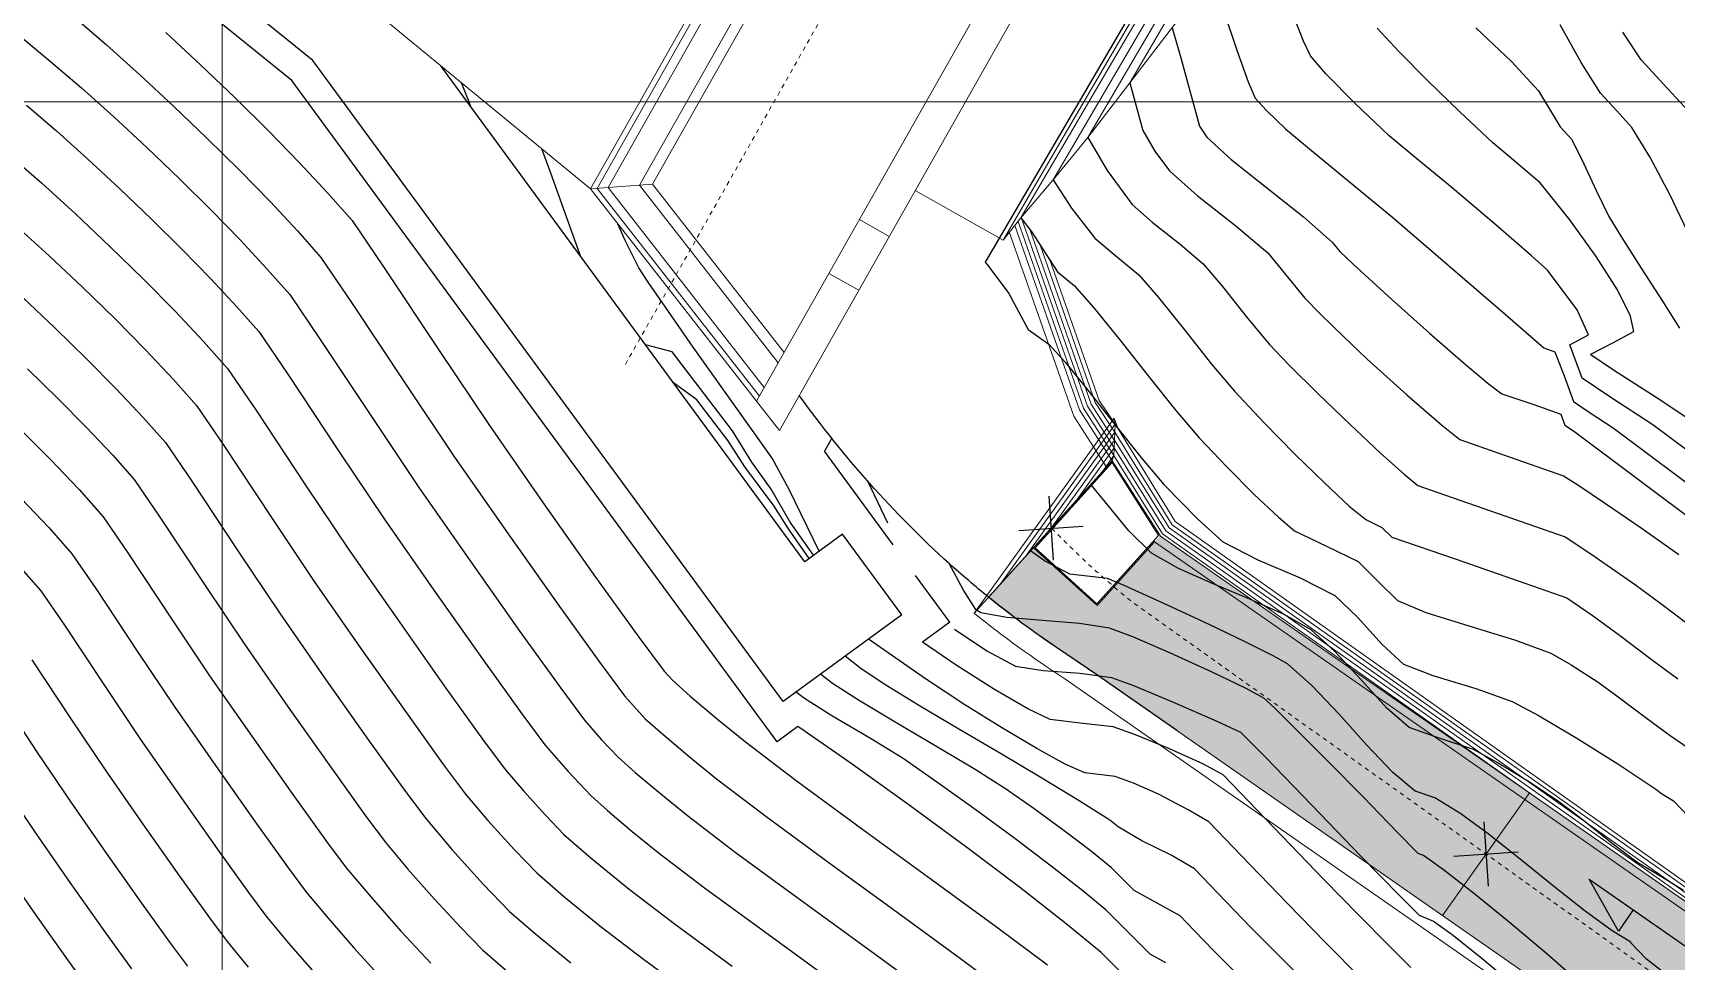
# Model space of a CAD drawing. Extents: x 62344 to 62624, y 108620 to 109406.
# Drawn here: x 62539.09 to 62577.35, y 108679.98 to 108701.61 of the extents above; entities that cross this region are included whole.
import ezdxf
from ezdxf.enums import TextEntityAlignment as Align

# ---------------------------------------------------------------- set-up
doc = ezdxf.new("R2010")
doc.units = 0
doc.header["$LTSCALE"] = 0.039369
doc.header["$MEASUREMENT"] = 0
doc.linetypes.add('NASCOSTA', pattern=[9.525, 6.35, -3.175])
doc.linetypes.add('TRATTOPUNTO2', pattern=[0.5, 0.25, -0.125, 0, -0.125])
for name, color, linetype in [('coordinate', 2, 'Continuous'), ('curve livello 1m', 2, 'Continuous'), ('curve livello 5m', 7, 'Continuous'), ('curve livello di scavo 1 m', 2, 'Continuous'), ('LIN010CO', 50, 'Continuous'), ('LIN010TR', 2, 'NASCOSTA'), ('LIN018CO', 6, 'Continuous'), ('LIN025CO', 7, 'Continuous'), ('LIN035CO', 1, 'Continuous'), ('TEXT018', 143, 'Continuous'), ('TEXT035', 1, 'Continuous'), ('TEXT050', 3, 'Continuous'), ('TRATTCOLO-30', 253, 'Continuous')]:
    doc.layers.add(name, color=color, linetype=linetype)
doc.layers.add('LIN070CO', color=4, linetype='Continuous', lineweight=70)

# ---------------------------------------------------------------- blocks, each defined once
blk = doc.blocks.new('*U36')
at = {"layer": 'LIN070CO'}
for p, q in [((2.7993, 0.7384), (2.8414, 0.2401)), ((-2.6857, -0.227), (-2.7278, 0.2712)), ((2.8414, 0.2401), (1.3467, 0.1138)), ((-1.191, -0.1007), (-2.6857, -0.227))]:
    blk.add_line(p, q, dxfattribs=at)
at = {"layer": 'TEXT018', "lineweight": 30, "flags": 39}
blk.add_attdef('RIF2', text='', height=0.18, rotation=4.83108, dxfattribs=at).set_placement((2.7045, 0.078), align=Align.TOP_RIGHT)
blk.add_attdef('RIF1', text='', height=0.18, rotation=4.83108, dxfattribs=at).set_placement((-2.5236, -0.3638), align=Align.TOP_LEFT)
at = {"layer": 'TEXT050', "lineweight": 30, "flags": 39}
blk.add_attdef('SEZ2', text='', height=0.4, rotation=4.83108, dxfattribs=at).set_placement((2.6793, 0.377), align=Align.BOTTOM_RIGHT)
blk.add_attdef('SEZ1', text='', height=0.4, rotation=4.83108, dxfattribs=at).set_placement((-2.5488, -0.0649), align=Align.BOTTOM_LEFT)
blk = doc.blocks.new('*U13')
at = {"layer": 'LIN018CO'}
blk.add_hatch(color=256, dxfattribs=at).paths.add_polyline_path([(-0.2617, 0.0918), (-0.2749, 0.211), (-0.0132, 0.1193)])
for p, q in [((-0.2617, 0.0918), (-0.2749, 0.211)), ((-0.2749, 0.211), (-0.0132, 0.1193)), ((-0.0132, 0.1193), (-1.8424, -0.0832))]:
    blk.add_line(p, q, dxfattribs=at)
at = {"layer": 'TEXT035', "lineweight": 30, "flags": 46}
blk.add_attdef('VALORE_AD', text='', height=0.25, rotation=6.31491, dxfattribs=at).set_placement((-0.3363, 0.1439), align=Align.BOTTOM_RIGHT)
blk = doc.blocks.new('*U29')
at = {"layer": 'LIN035CO'}
for p, q in [((0.1061, 0.1061), (-0.1061, -0.1061)), ((0.1061, -0.1061), (-0.1061, 0.1061))]:
    blk.add_line(p, q, dxfattribs=at)
at = {"layer": 'TEXT035', "lineweight": 30, "flags": 104}
blk.add_attdef('VALORE', text='', height=0.25, dxfattribs=at).set_placement((0.757, -0.0037), align=Align.BOTTOM_CENTER)
blk = doc.blocks.new('*U78')
at = {"layer": 'LIN035CO'}
for p, q in [((0.1061, 0.1061), (-0.1061, -0.1061)), ((0.1061, -0.1061), (-0.1061, 0.1061))]:
    blk.add_line(p, q, dxfattribs=at)
at = {"layer": 'TEXT035', "lineweight": 30, "flags": 104}
blk.add_attdef('VALORE', text='', height=0.25, dxfattribs=at).set_placement((0.844, -0.1033), align=Align.BOTTOM_CENTER)

msp = doc.modelspace()

# ---------------------------------------------------------------- hatches: boundary and pattern name
at = {"layer": 'TRATTCOLO-30', "linetype": 'Continuous', "lineweight": 0}
h = msp.add_hatch(color=256, dxfattribs=at)
h.dxf.hatch_style = 1
edge = h.paths.add_edge_path()
edge.add_line((62563.8701, 108688.26486), (62562.38892, 108689.60877))
edge.add_line((62562.38892, 108689.60877), (62561.34581, 108688.45849))
edge.add_arc((62576.23115, 108706.87254), 23.67806, 231.048995, 237.182403)
edge.add_line((62563.39844, 108686.97349), (62577.31618, 108677.27955))
edge.add_line((62577.31618, 108677.27955), (62592.09573, 108666.40633))
edge.add_line((62592.09573, 108666.40633), (62594.64799, 108664.314))
edge.add_line((62594.64799, 108664.314), (62599.914, 108662.94099))
edge.add_line((62599.914, 108662.94099), (62601.76601, 108662.18401))
edge.add_line((62601.76601, 108662.18401), (62602.82201, 108661.386))
edge.add_line((62602.82201, 108661.386), (62603.7457, 108659.83602))
edge.add_line((62603.7457, 108659.83602), (62603.50275, 108661.70071))
edge.add_line((62603.50275, 108661.70071), (62597.32897, 108667.70738))
edge.add_line((62597.32897, 108667.70738), (62593.49796, 108669.71985))
edge.add_line((62593.49796, 108669.71985), (62579.35377, 108680.12565))
edge.add_line((62579.35377, 108680.12565), (62565.34566, 108689.88254))
edge.add_line((62565.34566, 108689.88254), (62565.33964, 108689.89193))
edge.add_line((62565.33964, 108689.89193), (62563.8701, 108688.26486))

# ---------------------------------------------------------------- linework, layer by layer
at = {"linetype": 'Continuous', "lineweight": 0, "flags": 128}
msp.add_lwpolyline([(62603.55647, 108659.81137), (62603.32209, 108661.61022), (62597.21573, 108667.5513), (62593.39647, 108669.5576), (62579.24268, 108679.97047), (62565.20541, 108689.74766), (62565.19018, 108689.77145)], dxfattribs=at)
at = {"layer": 'coordinate', "linetype": 'Continuous', "lineweight": 0}
for p, q in [((62543.49999, 108764.27057), (62543.49999, 108620.31839)), ((62512.68886, 108700.00002), (62623.7144, 108700.00002))]:
    msp.add_line(p, q, dxfattribs=at)
at = {"layer": 'curve livello 1m', "flags": 128}
for points in [[(62540.06749, 108701.96235), (62540.80658, 108701.32458), (62541.58134, 108700.62959), (62542.37072, 108699.89723), (62543.15367, 108699.14735), (62543.90912, 108698.3998), (62544.61602, 108697.67444), (62545.25331, 108696.99112), (62545.79993, 108696.36969), (62546.51539, 108695.32116), (62547.78575, 108693.40255), (62548.89493, 108691.74791), (62548.89493, 108691.74791), (62550.1199, 108689.98735), (62551.31382, 108688.2955), (62552.29064, 108686.93405), (62552.86429, 108686.16472), (62553.352, 108685.62552), (62553.75676, 108685.26505), (62554.37081, 108684.74792), (62555.00993, 108684.22927), (62556.15617, 108683.3554), (62557.62917, 108682.27178), (62559.21256, 108681.12033), (62560.69002, 108680.04298), (62561.84518, 108679.18168)], [(62566.83037, 108702.07757), (62567.12356, 108701.20381), (62567.39061, 108700.46572), (62567.55142, 108700.08472), (62567.55142, 108700.08472), (62567.81164, 108699.79701), (62568.25635, 108699.36705), (62568.25635, 108699.36705), (62568.86011, 108698.86338), (62569.88047, 108698.02914), (62570.75802, 108697.30484), (62570.75802, 108697.30484), (62573.37341, 108695.04941), (62574.27468, 108694.26473), (62574.52809, 108694.17648), (62574.74416, 108693.6174), (62574.96275, 108693.01472), (62574.96275, 108693.01472), (62575.35126, 108692.75562), (62575.88659, 108692.40597), (62575.88659, 108692.40597), (62578.19259, 108690.67933)], [(62578.42402, 108691.2697), (62576.81343, 108692.47564), (62575.85889, 108693.09909), (62575.16616, 108693.56108), (62574.87593, 108694.33681), (62575.31375, 108694.56744), (62575.04663, 108695.15482), (62574.36013, 108696.07764), (62573.98648, 108696.41321), (62573.16422, 108697.12231), (62572.14002, 108697.9922), (62571.31473, 108698.67084), (62570.67039, 108699.20366), (62569.87943, 108699.95621), (62569.19993, 108700.64798), (62568.83575, 108701.07145), (62568.67409, 108701.41505), (62568.41724, 108702.06303)], [(62577.74027, 108692.54531), (62576.88491, 108693.1099), (62575.89001, 108693.7494), (62575.36956, 108694.10745), (62575.36612, 108694.11664), (62575.87646, 108694.38267), (62576.37034, 108694.64562), (62576.29318, 108695.00906), (62575.98338, 108695.62029), (62575.49343, 108696.3962), (62574.87583, 108697.25364), (62574.18308, 108698.10948), (62573.52202, 108698.67955), (62573.08443, 108699.04028), (62572.31445, 108699.76284), (62571.56189, 108700.49835), (62570.89787, 108701.17436), (62570.39356, 108701.71844)], [(62572.68838, 108701.71925), (62573.51559, 108700.93444), (62574.14669, 108700.2531), (62574.14669, 108700.2531), (62574.65147, 108699.41918), (62574.91773, 108699.12907), (62575.15928, 108698.65423), (62575.48761, 108697.93472), (62575.78512, 108697.32384), (62575.78512, 108697.32384), (62576.07674, 108696.84655), (62576.53839, 108696.12558), (62577.03386, 108695.35373), (62577.42692, 108694.72381)], [(62538.84246, 108701.48655), (62539.50547, 108700.94174), (62540.2236, 108700.32204), (62540.97641, 108699.64675), (62541.74342, 108698.93514), (62542.50418, 108698.20652), (62543.23822, 108697.48016), (62543.92508, 108696.77536), (62544.54431, 108696.1114), (62545.07544, 108695.50758), (62545.77062, 108694.48877), (62547.00498, 108692.62453), (62548.08273, 108691.01679), (62549.27297, 108689.30613), (62550.43306, 108687.66222), (62551.3822, 108686.33936), (62551.93959, 108685.59183), (62552.33043, 108685.13924), (62552.72038, 108684.7286), (62553.11369, 108684.37833), (62553.71036, 108683.87583), (62554.3314, 108683.37185), (62555.44521, 108682.52272), (62556.87652, 108681.46976), (62558.41511, 108680.35089), (62559.85075, 108679.30403)], [(62542.18627, 108701.61243), (62542.99802, 108700.85931), (62543.80316, 108700.08818), (62544.58002, 108699.31945), (62545.30696, 108698.57353), (62545.96231, 108697.87085), (62546.52442, 108697.2318), (62547.26016, 108696.15355), (62548.56652, 108694.18056), (62549.70714, 108692.47903), (62550.96682, 108690.66858), (62552.19459, 108688.92877), (62553.19909, 108687.52874), (62553.789, 108686.73761), (62553.98361, 108686.52244), (62554.39983, 108686.15178), (62555.03125, 108685.62001), (62555.68846, 108685.08668), (62556.86714, 108684.18809), (62558.38182, 108683.0738), (62560.01002, 108681.88976), (62561.52928, 108680.78193), (62562.71713, 108679.89626)], [(62577.72933, 108699.67793), (62577.15838, 108700.30483), (62576.53855, 108700.97539), (62576.53855, 108700.97539), (62576.11092, 108701.62315)], [(62549.28765, 108699.88918), (62549.24483, 108700.01178), (62549.07381, 108700.44198)], [(62564.63277, 108700.43867), (62564.93748, 108699.33411), (62565.2165, 108698.8496), (62565.5559, 108698.39056), (62565.5559, 108698.39056), (62566.20432, 108697.81919), (62567.10199, 108697.11392), (62567.8427, 108696.47906), (62567.8427, 108696.47906), (62568.25477, 108695.97993), (62568.70658, 108695.42661), (62568.70658, 108695.42661), (62569.07763, 108695.04617), (62569.61267, 108694.52322), (62570.1512, 108694.01466), (62570.1512, 108694.01466), (62571.08391, 108693.17081), (62571.88561, 108692.47282), (62572.31579, 108692.1301), (62572.31579, 108692.1301), (62573.48652, 108691.72238), (62574.73049, 108691.28859), (62575.06604, 108691.07784), (62575.70947, 108690.64407), (62576.53487, 108690.07337), (62577.41634, 108689.45184)], [(62538.94344, 108699.92112), (62539.64063, 108699.3195), (62540.37148, 108698.6639), (62541.11612, 108697.97306), (62541.85469, 108697.26568), (62542.56732, 108696.56051), (62543.23415, 108695.87627), (62543.83531, 108695.23168), (62544.35095, 108694.64547), (62545.02586, 108693.65637), (62546.22421, 108691.84651), (62547.27052, 108690.28567), (62548.42605, 108688.6249), (62549.5523, 108687.02895), (62550.47375, 108685.74467), (62551.01488, 108685.01895), (62551.55244, 108684.39646), (62552.08877, 108683.83167), (62552.47062, 108683.49161), (62553.04992, 108683.00374), (62553.65287, 108682.51444), (62554.73424, 108681.69003), (62556.12387, 108680.66774), (62557.61765, 108679.58146)], [(62563.65864, 108699.16941), (62564.10204, 108698.39945), (62564.6881, 108697.60681), (62564.6881, 108697.60681), (62565.15686, 108697.19376), (62565.80579, 108696.68391), (62566.34126, 108696.22495), (62566.34126, 108696.22495), (62566.79149, 108695.69429), (62567.37357, 108694.9587), (62567.88698, 108694.34185), (62567.88698, 108694.34185), (62568.34619, 108693.86618), (62569.01083, 108693.20761), (62569.75976, 108692.48457), (62570.4718, 108691.81548), (62570.4718, 108691.81548), (62571.01697, 108691.32654), (62571.33634, 108691.06278), (62571.33634, 108691.06278), (62571.80394, 108690.89994), (62574.76851, 108689.86614), (62575.36582, 108689.4729), (62576.40724, 108688.74547), (62576.40724, 108688.74547), (62576.99461, 108688.30937), (62577.57307, 108687.88015)], [(62551.84105, 108696.40823), (62551.8179, 108696.47482), (62551.14923, 108698.33399), (62550.94048, 108698.90709)], [(62562.84758, 108698.17894), (62563.27679, 108697.52408), (62563.8203, 108696.82306), (62563.8203, 108696.82306), (62564.30692, 108696.41288), (62564.83983, 108695.97085), (62564.83983, 108695.97085), (62565.29735, 108695.4432), (62565.90239, 108694.68384), (62566.53304, 108693.88954), (62567.06739, 108693.25709), (62567.06739, 108693.25709), (62567.75989, 108692.52123), (62568.48559, 108691.78243), (62569.17106, 108691.11246), (62569.74284, 108690.58311), (62570.1275, 108690.26616), (62570.1275, 108690.26616), (62570.50111, 108690.08641), (62570.73071, 108689.85774), (62572.22707, 108689.34319), (62574.80652, 108688.44369), (62575.39815, 108688.0391), (62576.03288, 108687.57118), (62576.77376, 108687.01447), (62577.39493, 108686.55702)], [(62557.402, 108689.53107), (62556.69946, 108690.96652), (62556.30231, 108691.69924), (62556.30231, 108691.69924), (62555.52167, 108692.80124), (62554.46676, 108694.28223), (62554.46676, 108694.28223), (62553.89174, 108695.11134), (62553.42258, 108695.79624), (62553.20001, 108696.13147), (62553.20001, 108696.13147), (62552.88527, 108696.76538), (62552.71233, 108697.15951)], [(62562.09769, 108697.29305), (62562.33267, 108696.98502), (62562.67704, 108696.45546), (62562.9525, 108696.03931), (62563.3384, 108695.71675), (62563.79594, 108695.19786), (62564.39717, 108694.45238), (62565.06058, 108693.6119), (62565.70463, 108692.80802), (62566.24779, 108692.17232), (62566.88032, 108691.50402), (62567.52965, 108690.85269), (62568.09191, 108690.31983), (62568.46327, 108690.00694), (62569.2099, 108689.64811), (62569.95217, 108689.29057), (62570.42057, 108688.81966), (62570.86717, 108688.37929), (62571.52668, 108688.1056), (62572.52756, 108687.79377), (62573.59056, 108687.46787), (62574.43642, 108687.15195), (62574.91086, 108686.88061), (62575.53935, 108686.47894), (62576.00165, 108686.14107), (62576.65363, 108685.64996), (62577.21678, 108685.23389), (62577.94999, 108684.73605)], [(62538.70107, 108697.11379), (62539.47219, 108696.41267), (62540.24907, 108695.6803), (62541.0061, 108694.94083), (62541.71767, 108694.21841), (62542.35816, 108693.53716), (62542.90197, 108692.92125), (62543.53632, 108691.99159), (62544.66266, 108690.29048), (62545.6461, 108688.82342), (62546.7322, 108687.26245), (62547.79077, 108685.76239), (62548.65686, 108684.55529), (62549.16547, 108683.87317), (62549.68893, 108683.25574), (62550.30376, 108682.57598), (62550.82554, 108682.03782), (62551.44377, 108681.49763), (62552.2958, 108680.79962), (62553.3123, 108680.02467), (62554.61857, 108679.0637)], [(62538.85734, 108695.43896), (62539.60938, 108694.73), (62540.34221, 108694.01417), (62541.03103, 108693.31483), (62541.65105, 108692.65537), (62542.17747, 108692.05914), (62542.79155, 108691.15919), (62543.88189, 108689.51246), (62544.8339, 108688.0923), (62545.88527, 108686.58123), (62546.91001, 108685.12912), (62547.74841, 108683.9606), (62548.24077, 108683.30029), (62548.85664, 108682.57384), (62549.58003, 108681.77407), (62550.19392, 108681.1409), (62550.79243, 108680.61794), (62551.61727, 108679.9422)], [(62557.2719, 108689.43565), (62556.72339, 108690.20458), (62556.28295, 108690.97906), (62555.8354, 108691.60432), (62555.38262, 108692.33404), (62553.97384, 108694.17325), (62553.35814, 108694.34004)], [(62538.96969, 108693.7797), (62539.67832, 108693.0875), (62540.3444, 108692.41126), (62540.94394, 108691.77357), (62541.45298, 108691.19703), (62542.04678, 108690.3268), (62543.10112, 108688.73444), (62544.02169, 108687.36118), (62545.03835, 108685.9), (62546.02925, 108684.49584), (62546.83996, 108683.36591), (62547.31606, 108682.7274), (62547.82594, 108682.11949), (62548.44046, 108681.42535), (62549.05435, 108680.76137), (62549.56231, 108680.24398), (62550.14108, 108679.73826)], [(62557.16663, 108689.35842), (62556.68565, 108690.05506), (62556.35503, 108690.57737), (62555.67287, 108691.49493), (62555.28494, 108692.10181), (62554.54877, 108693.05429), (62554.00628, 108693.45645)], [(62538.76135, 108692.41091), (62539.50205, 108691.66833), (62540.16876, 108690.96598), (62540.72849, 108690.33492), (62541.30202, 108689.49441), (62542.32035, 108687.95643), (62543.20948, 108686.63006), (62544.19142, 108685.21878), (62545.14849, 108683.86257), (62545.93151, 108682.77122), (62546.39136, 108682.15452), (62546.96776, 108681.46729), (62547.66247, 108680.68257), (62548.35646, 108679.93196)], [(62558.52746, 108691.16646), (62558.99413, 108690.19057)], [(62577.52746, 108681.62678), (62577.07436, 108681.90757), (62576.43458, 108682.28663), (62576.43458, 108682.28663), (62575.86038, 108682.72311), (62575.19226, 108683.26052), (62574.6121, 108683.70218), (62574.6121, 108683.70218), (62573.90024, 108684.1701), (62573.16835, 108684.6167), (62572.636, 108684.908), (62572.636, 108684.908), (62571.83598, 108685.177), (62571.14009, 108685.4224), (62571.14009, 108685.4224), (62570.62579, 108685.86809), (62570.02441, 108686.52251), (62569.40943, 108687.196), (62568.85428, 108687.6989), (62568.85428, 108687.6989), (62568.22639, 108688.05621), (62567.42798, 108688.41341), (62566.57156, 108688.77091), (62565.76967, 108689.12914), (62565.1348, 108689.48849), (62565.1348, 108689.48849), (62564.6086, 108690.0028), (62564.05689, 108690.6804), (62563.7218, 108691.08479)], [(62577.36391, 108679.48048), (62576.66174, 108680.02779), (62576.2938, 108680.40984), (62576.2938, 108680.40984), (62576.29831, 108680.41901), (62575.86024, 108680.68351), (62575.23665, 108681.14437), (62574.49724, 108681.73004), (62573.71786, 108682.3585), (62572.97431, 108682.94777), (62572.34245, 108683.41585), (62572.34245, 108683.41585), (62571.73579, 108683.78603), (62571.27655, 108683.94395), (62570.75384, 108684.37782), (62570.14649, 108685.01689), (62569.50336, 108685.73493), (62568.87335, 108686.40573), (62568.30534, 108686.90307), (62568.30534, 108686.90307), (62567.9713, 108687.09125), (62567.33297, 108687.41211), (62566.48157, 108687.82175), (62565.50833, 108688.27628), (62564.50447, 108688.73182), (62564.50447, 108688.73182), (62564.11462, 108688.89266), (62563.23648, 108688.9964), (62562.64694, 108689.30885), (62562.32348, 108689.53916)], [(62538.75936, 108689.19713), (62539.27951, 108688.6107), (62539.81248, 108687.82962), (62540.7588, 108686.40039), (62541.58506, 108685.16781), (62542.49757, 108683.85633), (62543.38696, 108682.59602), (62544.11462, 108681.58184), (62544.54195, 108681.00874), (62545.09318, 108680.34683), (62545.75636, 108679.58739)], [(62575.17677, 108679.41231), (62574.34147, 108680.14715), (62573.46375, 108680.88978), (62572.63267, 108681.5676), (62571.93727, 108682.10797), (62571.46659, 108682.43827), (62571.46659, 108682.43827), (62571.34959, 108682.48966), (62570.86181, 108682.98089), (62570.45332, 108683.40516), (62570.06764, 108683.8054), (62570.06764, 108683.8054), (62569.26295, 108684.61948), (62568.53729, 108685.34642), (62567.99899, 108685.8783), (62567.75639, 108686.10724), (62567.75639, 108686.10724), (62567.33808, 108686.33031), (62566.53298, 108686.71768), (62565.58261, 108687.15313), (62565.58261, 108687.15313), (62564.70066, 108687.53179), (62564.15872, 108687.7406), (62564.15872, 108687.7406), (62563.45953, 108687.84926), (62562.59697, 108687.9162), (62561.76676, 108687.98377), (62561.16461, 108688.0943), (62561.16461, 108688.0943), (62561.06269, 108688.15648), (62561.04652, 108688.17011), (62560.75785, 108688.61983), (62560.42625, 108689.24144)], [(62560.5504, 108687.7107), (62561.30359, 108687.21326), (62561.97056, 108686.85224), (62562.61413, 108686.75104), (62563.4735, 108686.68808), (62564.20281, 108686.58854), (62564.71575, 108686.3996), (62565.6261, 108686.02401), (62566.66075, 108685.57444), (62567.20745, 108685.3114), (62567.78872, 108684.73249), (62568.86683, 108683.61371), (62570.00868, 108682.42774), (62570.92261, 108681.49982), (62571.3722, 108681.0546), (62571.69925, 108680.91092), (62572.13411, 108680.59981), (62572.7884, 108680.0807), (62573.54149, 108679.45198)], [(62570.02023, 108679.57499), (62569.19013, 108680.41646), (62568.30244, 108681.32144), (62568.30244, 108681.32144), (62567.23223, 108682.43498), (62566.47026, 108683.22359), (62566.47026, 108683.22359), (62565.99482, 108683.5087), (62565.29678, 108683.86945), (62565.29678, 108683.86945), (62564.72049, 108684.12478), (62564.29099, 108684.28441), (62564.29099, 108684.28441), (62563.58247, 108684.36811), (62563.12732, 108684.57259), (62562.46806, 108684.93088), (62561.66766, 108685.40457), (62560.78907, 108685.95525), (62559.89526, 108686.54451), (62558.54871, 108687.48259)], [(62539.06771, 108686.99723), (62539.97803, 108685.62238), (62540.77286, 108684.43669), (62541.65065, 108683.1751), (62542.5062, 108681.96274), (62543.20617, 108680.98715), (62543.61724, 108680.43586), (62544.10896, 108679.8424)], [(62569.64774, 108678.55826), (62567.44931, 108680.76828), (62567.44931, 108680.76828), (62566.6834, 108681.56521), (62566.13809, 108682.12959), (62566.13809, 108682.12959), (62565.59194, 108682.44968), (62564.914, 108682.78546), (62564.35825, 108683.10917), (62564.35825, 108683.10917), (62564.32365, 108683.14387), (62564.16361, 108683.26321), (62563.45547, 108683.7183), (62562.58485, 108684.24674), (62561.62556, 108684.81436), (62560.65143, 108685.38698), (62559.73625, 108685.93042), (62558.95384, 108686.41052), (62558.37802, 108686.79308), (62558.37802, 108686.79308), (62558.006, 108687.08449)], [(62567.92118, 108678.88315), (62566.59619, 108680.21513), (62566.59619, 108680.21513), (62566.13457, 108680.69544), (62565.80591, 108681.0356), (62565.80591, 108681.0356), (62565.27281, 108681.32956), (62564.7332, 108681.62599), (62564.7332, 108681.62599), (62564.2043, 108682.15642), (62563.74142, 108682.53202), (62563.10299, 108683.01823), (62562.40368, 108683.52955), (62561.75815, 108683.98047), (62561.75815, 108683.98047), (62561.02918, 108684.44233), (62560.11774, 108684.98611), (62559.16566, 108685.54613), (62558.31475, 108686.05672), (62557.70685, 108686.45223), (62557.70685, 108686.45223), (62557.43469, 108686.66541)], [(62538.32294, 108686.16484), (62539.19726, 108684.84436), (62539.96065, 108683.70557), (62540.80373, 108682.49388), (62541.62544, 108681.32947), (62542.29773, 108680.39246), (62542.69254, 108679.86297)], [(62565.47374, 108679.9416), (62565.10815, 108680.14281), (62564.6252, 108680.62261), (62564.08495, 108681.16897), (62564.08495, 108681.16897), (62563.53665, 108681.62144), (62562.80456, 108682.19352), (62561.95439, 108682.8362), (62561.05187, 108683.50047), (62560.16273, 108684.13732), (62559.3527, 108684.69774), (62559.3527, 108684.69774), (62558.59486, 108685.16632), (62557.69735, 108685.6955), (62557.03568, 108686.11138), (62557.03568, 108686.11138), (62556.86339, 108686.24634)], [(62538.41649, 108684.06634), (62539.14844, 108682.97445), (62539.9568, 108681.81265), (62540.74467, 108680.69619), (62541.38928, 108679.79777)]]:
    msp.add_lwpolyline(points, dxfattribs=at)
at = {"layer": 'curve livello 1m', "linetype": 'Continuous', "lineweight": 0, "flags": 128}
for points in [[(62561.60679, 108688.74697), (62564.29506, 108692.49051), (62564.36219, 108692.38222)], [(62597.37575, 108667.76086), (62593.56262, 108669.82762), (62579.50301, 108680.33563), (62565.61925, 108690.14312), (62564.2818, 108692.30061), (62562.20373, 108689.40679)], [(62594.55553, 108669.1643), (62593.50823, 108669.74342), (62579.44422, 108680.25472), (62565.54496, 108690.07316), (62564.2757, 108692.12067), (62562.80066, 108690.06661)], [(62584.32394, 108676.46913), (62579.38535, 108680.17387), (62565.47067, 108690.00321), (62564.26959, 108691.94072), (62563.3976, 108690.72643)], [(62564.22208, 108691.63777), (62561.34581, 108688.45849)], [(62574.10248, 108683.78326), (62565.39638, 108689.93325), (62564.26348, 108691.76078), (62563.99453, 108691.38625)], [(62573.94418, 108683.90791), (62571.91242, 108681.04336)]]:
    msp.add_lwpolyline(points, dxfattribs=at)
at = {"layer": 'curve livello 5m'}
for p, q in [((62564.72352, 108702.17828), (62561.26458, 108696.26487)), ((62557.69325, 108692.16003), (62557.52264, 108691.85847)), ((62559.12273, 108689.67712), (62557.52264, 108691.85847)), ((62560.44171, 108687.87901), (62559.64322, 108688.96755)), ((62560.44171, 108687.87901), (62559.80831, 108687.41439)), ((62556.90115, 108685.44312), (62556.42173, 108685.09144))]:
    msp.add_line(p, q, dxfattribs=at)
at = {"layer": 'curve livello 5m', "flags": 128}
for points in [[(62556.42173, 108685.09144), (62545.12036, 108700.49818), (62536.6163, 108707.3683), (62530.04081, 108715.95904), (62500.79997, 108739.53375), (62500.79997, 108739.53375), (62500.87913, 108739.63194)], [(62565.6169, 108701.72503), (62565.81662, 108701.02021), (62566.25472, 108699.43214), (62566.4237, 108699.17431), (62566.99466, 108698.65327), (62567.81762, 108697.99934), (62568.67372, 108697.32261), (62569.34413, 108696.73316), (62569.34413, 108696.73316), (62569.52618, 108696.51137), (62569.8306, 108696.21383), (62570.72994, 108695.39419), (62571.60923, 108694.61033), (62572.38531, 108693.93465), (62572.97503, 108693.43955), (62573.29523, 108693.19742), (62573.29523, 108693.19742), (62574.03734, 108692.95057), (62574.66506, 108692.72036), (62574.66506, 108692.72036), (62574.75935, 108692.46835), (62574.95975, 108692.3363), (62577.96116, 108690.08895)], [(62577.68949, 108696.82793), (62577.2105, 108697.82482), (62576.73807, 108698.71895), (62576.32353, 108699.4035), (62575.97422, 108699.78704), (62575.59501, 108700.19729), (62575.1425, 108700.91864), (62574.65108, 108701.78964)], [(62538.52789, 108698.77629), (62539.29128, 108698.10992), (62540.08705, 108697.38638), (62540.88876, 108696.63061), (62541.66999, 108695.8675), (62542.4043, 108695.12198), (62543.06527, 108694.41896), (62543.62646, 108693.78336), (62543.62646, 108693.78336), (62544.28109, 108692.82398), (62545.44343, 108691.06849), (62546.45831, 108689.55454), (62546.45831, 108689.55454), (62547.57912, 108687.94368), (62548.67154, 108686.39567), (62549.5653, 108685.14998), (62550.09018, 108684.44606), (62550.09018, 108684.44606), (62550.52121, 108683.93763), (62551.0275, 108683.37789), (62551.45715, 108682.93475), (62551.45715, 108682.93475), (62552.09511, 108682.37732), (62552.97433, 108681.65703), (62552.97433, 108681.65703), (62554.02327, 108680.85735), (62555.37122, 108679.86572)], [(62561.26458, 108696.26487), (62561.33196, 108696.18031), (62561.81464, 108695.52996), (62562.26923, 108694.69316), (62562.74899, 108694.35156), (62563.13338, 108693.92412), (62563.68243, 108693.24392), (62564.3072, 108692.45104), (62564.91877, 108691.68556), (62565.4282, 108691.08756), (62566.22135, 108690.27103), (62566.79903, 108689.74772), (62567.6097, 108689.32884), (62568.59934, 108688.91162), (62569.40322, 108688.49474), (62569.93332, 108687.99216), (62570.50742, 108687.35594), (62571.00363, 108686.90084), (62571.69119, 108686.63505), (62572.69194, 108686.33128), (62573.53621, 108686.02998), (62574.16598, 108685.6936), (62575.03804, 108685.17744), (62575.99557, 108684.57718), (62576.88176, 108683.98852), (62577.00892, 108683.88975), (62577.29258, 108683.71849), (62577.80907, 108683.1727)], [(62538.82092, 108690.75908), (62539.46406, 108690.08156), (62540.004, 108689.47281), (62540.004, 108689.47281), (62540.55725, 108688.66201), (62541.53958, 108687.17841), (62542.39727, 108685.89893), (62542.39727, 108685.89893), (62543.3445, 108684.53755), (62544.26772, 108683.22929), (62545.02307, 108682.17653), (62545.46665, 108681.58163), (62545.46665, 108681.58163), (62545.96619, 108680.98179), (62546.56718, 108680.29356), (62547.20165, 108679.5921)], [(62571.17344, 108679.83318), (62570.65647, 108680.35071), (62569.94885, 108681.06641), (62569.15556, 108681.87459), (62569.15556, 108681.87459), (62567.78105, 108683.30475), (62566.80244, 108684.31759), (62566.80244, 108684.31759), (62566.33417, 108684.57531), (62565.54167, 108684.93468), (62564.76861, 108685.25363), (62564.2469, 108685.43647), (62564.2469, 108685.43647), (62563.47994, 108685.52271), (62562.77651, 108685.61018), (62562.262, 108685.85745), (62561.48563, 108686.30892), (62560.59066, 108686.87716), (62559.80831, 108687.41439)], [(62564.50907, 108679.63647), (62563.9656, 108680.18152), (62563.15243, 108680.85257), (62562.06666, 108681.70102), (62560.80578, 108682.65418), (62559.46727, 108683.63935), (62558.14859, 108684.58385), (62556.94724, 108685.415), (62556.94724, 108685.415), (62556.90115, 108685.44312)], [(62538.33623, 108682.24332), (62539.10988, 108681.13143), (62539.86391, 108680.06291), (62540.48083, 108679.20308)]]:
    msp.add_lwpolyline(points, dxfattribs=at)
at = {"layer": 'curve livello di scavo 1 m', "lineweight": 0}
for p, q in [((62564.96468, 108702.19446), (62562.0977, 108697.29305)), ((62565.20585, 108702.21064), (62562.84758, 108698.17894)), ((62564.8441, 108702.18637), (62563.10446, 108699.21229)), ((62565.44701, 108702.22682), (62563.65864, 108699.16941)), ((62565.68818, 108702.24299), (62564.63277, 108700.43867)), ((62563.10446, 108699.21229), (62561.68114, 108696.77896)), ((62561.68114, 108696.77896), (62559.63893, 108697.93439)), ((62563.55461, 108692.86597), (62562.03171, 108697.21162)), ((62563.64513, 108692.91005), (62562.11886, 108697.2653)), ((62563.73564, 108692.95414), (62562.31487, 108697.00835)), ((62563.82615, 108692.99822), (62562.5416, 108696.66374)), ((62563.91667, 108693.0423), (62562.7695, 108696.31578)), ((62563.73564, 108692.95414), (62564.27537, 108692.11098)), ((62563.82615, 108692.99822), (62564.2818, 108692.30061)), ((62563.91667, 108693.0423), (62564.29506, 108692.49051)), ((62563.55461, 108692.86597), (62564.263, 108691.75934)), ((62563.64513, 108692.91005), (62564.26939, 108691.93483))]:
    msp.add_line(p, q, dxfattribs=at)
at = {"layer": 'LIN010CO', "linetype": 'Continuous', "lineweight": 0}
for p, q in [((62552.22786, 108697.98352), (62557.68108, 108707.62205)), ((62552.48441, 108698.00259), (62557.82362, 108707.43961)), ((62553.2167, 108698.057), (62558.23049, 108706.91884)), ((62553.51655, 108698.07929), (62552.07729, 108697.97233)), ((62556.00925, 108693.14357), (62552.22786, 108697.98352)), ((62556.12326, 108693.34508), (62552.48441, 108698.00259)), ((62556.44868, 108693.92026), (62553.2167, 108698.057))]:
    msp.add_line(p, q, dxfattribs=at)
at = {"layer": 'LIN010CO'}
msp.add_line((62559.32347, 108688.0509), (62557.94535, 108689.92964), dxfattribs=at)
at = {"layer": 'LIN010CO', "flags": 128}
for points in [[(62559.32347, 108688.0509), (62556.56569, 108686.02797), (62545.60911, 108700.96465), (62537.09965, 108707.83914), (62530.52395, 108716.43014), (62501.74208, 108739.63482), (62505.20458, 108744.10597)], [(62557.94535, 108689.92964), (62557.06631, 108689.28483), (62548.59084, 108700.83911)], [(62557.94535, 108689.92964), (62557.06631, 108689.28483), (62548.59084, 108700.83911)]]:
    msp.add_lwpolyline(points, dxfattribs=at)
at = {"layer": 'LIN010CO'}
msp.add_lwpolyline([(62565.72378, 108685.35386), (62563.88979, 108686.63126), (62562.92239, 108687.28869, -0.02073669), (62561.34581, 108688.45849, -0.0127536), (62560.42625, 108689.24144, -0.05264192), (62556.93748, 108693.1596, -0.05264192)], format="xyb", dxfattribs=at)
at = {"layer": 'LIN010TR', "linetype": 'TRATTOPUNTO2', "lineweight": 0, "ltscale": 5, "flags": 128}
msp.add_lwpolyline([(62552.88858, 108693.88258), (62563.9324, 108713.40248)], dxfattribs=at)
at = {"layer": 'LIN018CO', "linetype": 'Continuous', "lineweight": 0}
for p, q in [((62564.63277, 108700.43867), (62566.03076, 108702.26597)), ((62563.65864, 108699.16941), (62564.63277, 108700.43867)), ((62562.84758, 108698.17894), (62563.65864, 108699.16941)), ((62562.0977, 108697.29305), (62562.84758, 108698.17894)), ((62561.68114, 108696.77896), (62562.0977, 108697.29305)), ((62563.3314, 108692.67521), (62561.82505, 108696.97365)), ((62563.4641, 108692.82188), (62561.95774, 108697.12033)), ((62563.3314, 108692.67521), (62564.08938, 108691.4911)), ((62563.4641, 108692.82188), (62564.22208, 108691.63777))]:
    msp.add_line(p, q, dxfattribs=at)
at = {"layer": 'LIN018CO', "lineweight": 0, "flags": 128}
msp.add_lwpolyline([(62564.22208, 108691.63777), (62564.26348, 108691.76078), (62564.26959, 108691.94072), (62564.2757, 108692.12067), (62564.2818, 108692.30061), (62564.29506, 108692.49051), (62564.27178, 108692.62954)], dxfattribs=at)
at = {"layer": 'LIN018CO', "linetype": 'Continuous', "lineweight": 0, "flags": 128}
msp.add_lwpolyline([(62565.20768, 108689.74607), (62563.8701, 108688.26486), (62562.38757, 108689.61), (62564.22208, 108691.63777), (62565.32288, 108689.91812)], dxfattribs=at)
msp.add_lwpolyline([(62565.30275, 108689.89587), (62563.86801, 108688.30726), (62562.42991, 108689.61209), (62564.2242, 108691.5954)], close=True, dxfattribs=at)
at = {"layer": 'LIN018CO', "linetype": 'TRATTOPUNTO2', "lineweight": 0, "ltscale": 5, "flags": 128}
msp.add_lwpolyline([(62599.00244, 108663.17867), (62583.15413, 108675.16239), (62572.9283, 108682.47564), (62564.68458, 108688.34979, -0.02959613), (62562.80495, 108690.07135, -0.02959613)], format="xyb", dxfattribs=at)
at = {"layer": 'LIN025CO', "linetype": 'Continuous', "lineweight": 0}
for p, q in [((62552.07729, 108697.97233), (62557.59742, 108707.72913)), ((62553.51655, 108698.07929), (62558.39708, 108706.70561)), ((62543.6016, 108704.94159), (62552.07729, 108697.97233)), ((62555.94233, 108693.0253), (62561.46246, 108702.7821)), ((62556.47544, 108692.34295), (62562.26207, 108702.57078)), ((62555.94233, 108693.0253), (62552.07729, 108697.97233)), ((62556.58193, 108694.15578), (62553.51655, 108698.07929)), ((62559.03337, 108696.86408), (62558.33709, 108697.25802)), ((62558.32355, 108695.60945), (62557.62727, 108696.00339)), ((62556.47544, 108692.34295), (62555.94233, 108693.0253))]:
    msp.add_line(p, q, dxfattribs=at)
at = {"layer": 'LIN035CO', "linetype": 'Continuous', "lineweight": 0}
msp.add_line((62564.22208, 108691.63777), (62561.00986, 108688.08715), dxfattribs=at)
at = {"layer": 'LIN035CO', "linetype": 'Continuous', "lineweight": 0, "flags": 128}
for points in [[(62561.00986, 108688.08715), (62564.27178, 108692.62954)], [(62564.36219, 108692.38222), (62564.27178, 108692.62954)], [(62582.57427, 108678.31815), (62580.27686, 108679.89624), (62565.68803, 108690.22465), (62564.36219, 108692.38222)], [(62565.34566, 108689.88254), (62564.22208, 108691.63777)], [(62603.7457, 108659.83602), (62603.50275, 108661.70071), (62597.32897, 108667.70738), (62593.49796, 108669.71985), (62579.35377, 108680.12565), (62565.34566, 108689.88254)]]:
    msp.add_lwpolyline(points, dxfattribs=at)
for points in [[(62592.09573, 108666.40633), (62577.31618, 108677.27955), (62563.39844, 108686.97349, -0.02676843), (62561.34581, 108688.45849, -0.02676843)], [(62591.79943, 108666.00358), (62577.0251, 108676.87296), (62563.11994, 108686.55814, -0.02696366), (62561.00986, 108688.08715, -0.02696366)]]:
    msp.add_lwpolyline(points, format="xyb", dxfattribs=at)

# ---------------------------------------------------------------- block references
at = {"xscale": 5, "yscale": 5, "zscale": 5}
for name, p, rotation in [('*U78', (62562.80066, 108690.06661), 138.8272271751645), ('*U36', (62583.00039, 108674.95127, 323.7), 48.82722717544915), ('*U29', (62572.9283, 108682.47564), 138.8272271751645), ('*U13', (62575.67216, 108682.38113), 138.8272271751645)]:
    msp.add_blockref(name, p, dxfattribs=dict(at, rotation=rotation))

doc.saveas('drawing.dxf')
